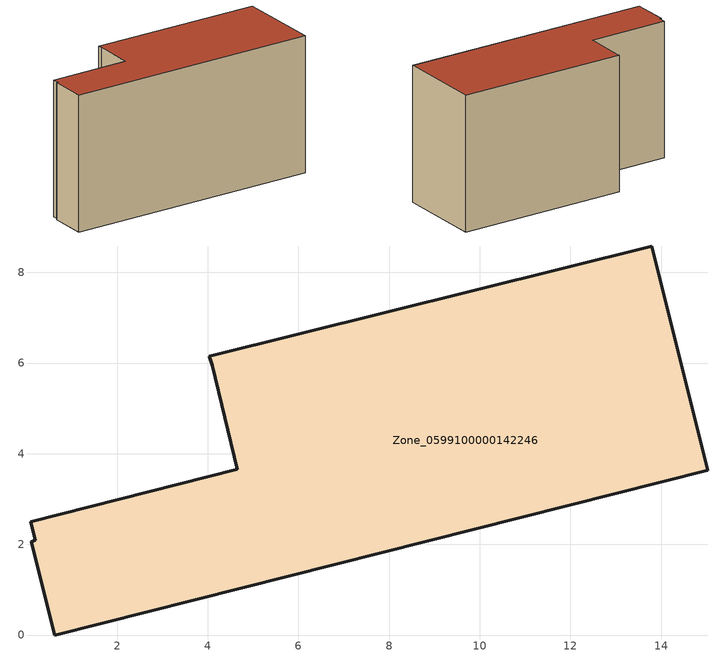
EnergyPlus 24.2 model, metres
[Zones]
Zone_0599100000142246
 floor ground (C_G): 0.19,2.09 0.09,2.5 4.65,3.65 4.1,5.95 4.03,6.15 13.79,8.58 15.03,3.63 0.62,0 0.11,2.06 z0
 wall outside (C_F): 0.62,0 15.03,3.63 13.79,8.58 4.03,6.15 4.1,5.95 4.65,3.65 0.09,2.5 0.19,2.09 0.11,2.06 0.62,0 z0:8.01
 roof outside (C_R): 0.09,2.5 0.19,2.09 0.11,2.06 0.62,0 15.03,3.63 13.79,8.58 4.03,6.15 4.1,5.95 4.65,3.65 z8.01
[BUILDING]
Pand.0599100000142246: North Axis=0; Terrain=City; Loads Convergence Tolerance Value=0.04; Temperature Convergence Tolerance Value=0.4; Solar Distribution=FullExterior; Maximum Number of Warmup Days=25; Minimum Number of Warmup Days=1
[Site:Location]
Rotterdam.The.Hague.AP_ZH_NLD Design_Conditions: Latitude=51.96; Longitude=4.45; Time Zone=1; Elevation=-4.5
[SITE:GROUNDTEMPERATURE:BUILDINGSURFACE]
18, 18, 18, 18, 18, 18, 18, 18, 18, 18, 18, 18
[MATERIAL] Thermal Absorptance=0.9; Solar Absorptance=0.7; Visible Absorptance=0.7
Name | Roughness | Thickness | Conductivity | Density | Specific Heat
G.TI.1975-1991 | MediumSmooth | 0.15 | 0.288461 | 540 | 1210
F.TI.1975-1991 | Rough | 0.3 | 0.230769 | 1920 | 840
R.TI.1975-1991 | MediumRough | 0.2 | 0.153846 | 1500 | 1000
[CONSTRUCTION]
C_G: G.TI.1975-1991
C_F: F.TI.1975-1991
C_R: R.TI.1975-1991
[ZONE]
Zone_0599100000142246: Type=1; Multiplier=1; Ceiling Height=Autocalculate; Volume=Autocalculate; Floor Area=autocalculate; Part of Total Floor Area=Yes
[ZONEINFILTRATION:DESIGNFLOWRATE]
Infil_Zone_0599100000142246: Zone or ZoneList or Space or SpaceList=Zone_0599100000142246; Schedule=AlwaysOn; Design Flow Rate Calculation Method=Flow/Area; Flow Rate per Floor Area=0.003; Constant Term Coefficient=1; Temperature Term Coefficient=0; Velocity Term Coefficient=0; Velocity Squared Term Coefficient=0
[HVACTEMPLATE:ZONE:IDEALLOADSAIRSYSTEM]
Zone_0599100000142246: Maximum Heating Supply Air Temperature=50; Minimum Cooling Supply Air Temperature=13; Maximum Heating Supply Air Humidity Ratio=0.0156; Minimum Cooling Supply Air Humidity Ratio=0.0077; Heating Limit=NoLimit; Cooling Limit=NoLimit; Dehumidification Control Type=ConstantSensibleHeatRatio; Cooling Sensible Heat Ratio=0.7; Dehumidification Setpoint=60; Humidification Control Type=None; Humidification Setpoint=30; Outdoor Air Method=None; Outdoor Air Flow Rate per Person=0.00944; Outdoor Air Flow Rate per Zone Floor Area=0; Outdoor Air Flow Rate per Zone=0; Demand Controlled Ventilation Type=None; Outdoor Air Economizer Type=NoEconomizer; Heat Recovery Type=None; Sensible Heat Recovery Effectiveness=0.7; Latent Heat Recovery Effectiveness=0.65
[ZONECONTROL:THERMOSTAT]
ThermostatControl_Zone_0599100000142246: Zone or ZoneList=Zone_0599100000142246; Control Type Schedule=DualSetpointControlType; Control 1=Thermostat_Zone_0599100000142246; Temperature Difference Between Cutout And Setpoint=0
[THERMOSTATSETPOINT:DUALSETPOINT]
Thermostat_Zone_0599100000142246: Heating Setpoint Temperature Schedule=HeatingSetpoint_Zone_0599100000142246; Cooling Setpoint Temperature Schedule=CoolingSetpoint_Zone_0599100000142246
[SCHEDULE:COMPACT]
HeatingSetpoint_Zone_0599100000142246: Through: 12/31, For: AllDays, Until: 24:00, 21
CoolingSetpoint_Zone_0599100000142246: Through: 12/31, For: AllDays, Until: 24:00, 24
DualSetpointControlType: Through: 12/31, For: AllDays, Until: 24:00, 4
AlwaysOn: Through: 12/31, For: AllDays, Until: 24:00, 1
